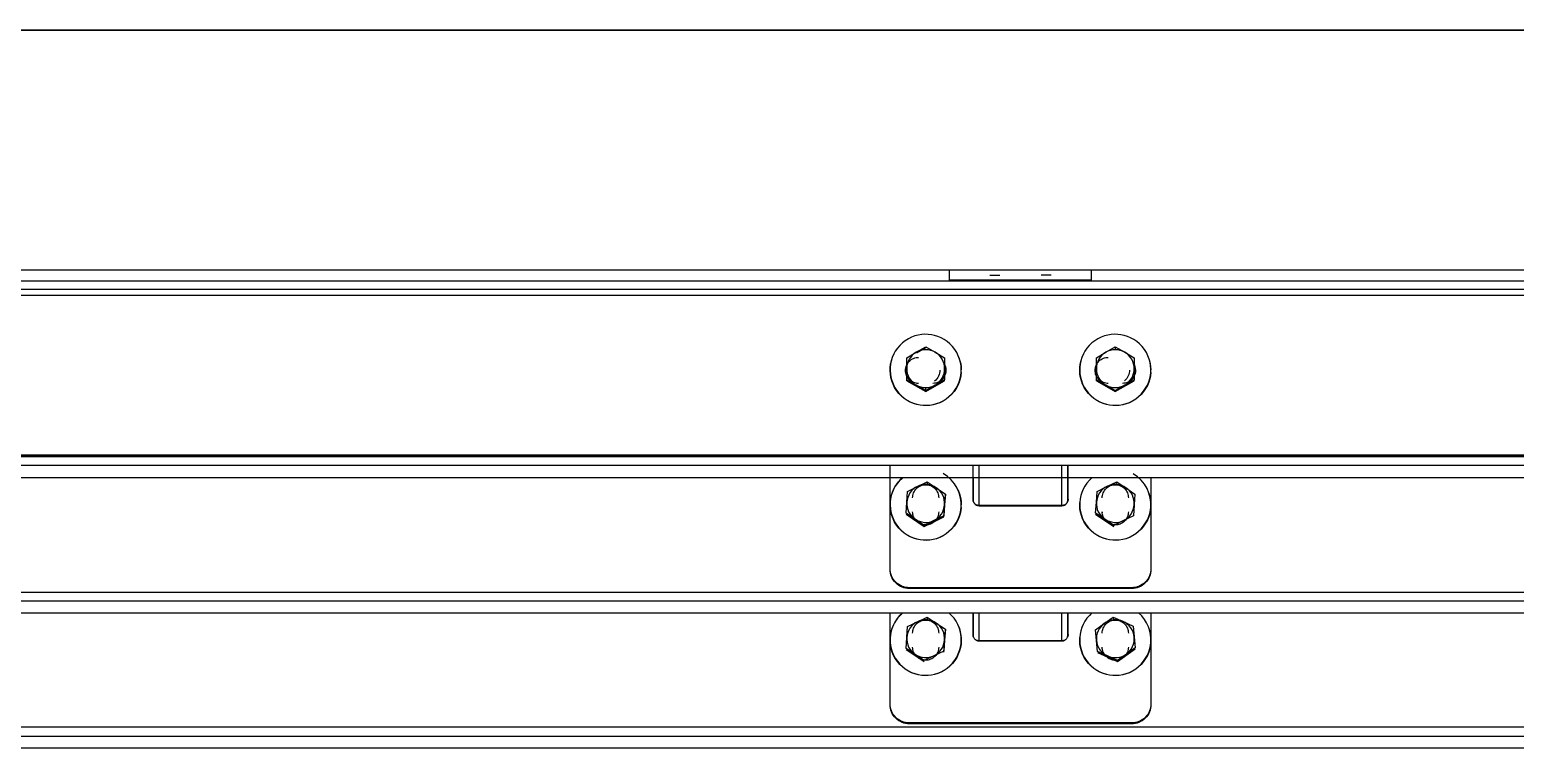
# Model space of a CAD drawing. Header units: millimetres. Extents: x 4625 to 14334, y 16216 to 31562.
# Drawn here: x 9665 to 10292, y 24792 to 25095 of the extents above; entities that cross this region are included whole.
import ezdxf

# ---------------------------------------------------------------- set-up
doc = ezdxf.new("R2010")
doc.units = ezdxf.units.MM
doc.header["$LTSCALE"] = 3
doc.layers.add('Default', color=7, linetype='Continuous')

msp = doc.modelspace()

# ---------------------------------------------------------------- linework, layer by layer
at = {"layer": 'Default'}
for p, q in [((8414.65, 25094.55), (10915.65, 25094.55)), ((8414.65, 25094.41), (10915.65, 25094.41)), ((8412.65, 24993.3), (10917.65, 24993.3)), ((10053.15, 24989.02), (10053.15, 24993.01)), ((10113.15, 24989.02), (10053.15, 24989.02)), ((10070.15, 24991.01), (10074.4, 24991.01)), ((10096.15, 24991.01), (10091.9, 24991.01)), ((10113.15, 24989.02), (10113.15, 24993.01)), ((10917.65, 24988.49), (8412.65, 24988.49)), ((8452.65, 24985.14), (10877.65, 24985.14)), ((10877.65, 24982.48), (8452.65, 24982.48)), ((10043.15, 24960.41), (10039.34, 24958.21)), ((10123.15, 24960.8), (10123.15, 24959.62)), ((10035.15, 24946.58), (10035.15, 24946.98)), ((10035.15, 24946.58), (10043.15, 24941.98)), ((10043.15, 24941.98), (10051.15, 24946.58)), ((10051.15, 24946.58), (10051.15, 24946.98)), ((10115.15, 24946.58), (10115.15, 24946.98)), ((10115.15, 24946.58), (10123.15, 24941.98)), ((10123.15, 24941.98), (10131.15, 24946.58)), ((10131.15, 24946.58), (10131.15, 24946.98)), ((10043.15, 24942.37), (10043.15, 24943.66)), ((10878.65, 24914.5), (8451.65, 24914.5)), ((10875.65, 24915.14), (8454.65, 24915.14)), ((10875.65, 24915), (8454.65, 24915)), ((10878.65, 24910.77), (8451.65, 24910.77)), ((10028.15, 24867.3), (10028.15, 24910.77)), ((10028.15, 24866.95), (10028.15, 24910.77)), ((10063.15, 24896.38), (10063.15, 24910.77)), ((10065.65, 24893.89), (10065.65, 24910.77)), ((10100.65, 24893.89), (10100.65, 24910.77)), ((10103.15, 24896.38), (10103.15, 24910.77)), ((10103.15, 24896.38), (10103.15, 24910.77)), ((10103.3, 24896.23), (10103.3, 24910.77)), ((10878.65, 24905.67), (8451.65, 24905.67)), ((10878.65, 24905.67), (8451.65, 24905.67)), ((10043.8, 24903.96), (10043.71, 24902.78)), ((10063, 24905.67), (10063, 24896.23)), ((10063.15, 24905.67), (10063.15, 24896.38)), ((10123.8, 24903.96), (10123.71, 24902.78)), ((10138.15, 24905.67), (10138.15, 24867.3)), ((10138.15, 24905.67), (10138.15, 24866.95)), ((10050.81, 24889.22), (10051.45, 24898.42)), ((10063, 24896.58), (10063, 24896.23)), ((10103.3, 24896.58), (10103.3, 24896.23)), ((10034.85, 24890.34), (10042.51, 24885.18)), ((10042.51, 24885.18), (10050.81, 24889.22)), ((10065.5, 24894.09), (10100.8, 24894.09)), ((10065.65, 24893.89), (10100.65, 24893.89)), ((10114.85, 24890.34), (10122.51, 24885.18)), ((10117.65, 24891.24), (10117.65, 24890.89)), ((8451.65, 24857.48), (10878.65, 24857.48)), ((10130.15, 24859.32), (10036.15, 24859.32)), ((10130.15, 24858.97), (10036.15, 24858.97)), ((8451.65, 24853.74), (10878.65, 24853.74)), ((8451.65, 24848.65), (10878.65, 24848.65)), ((10878.65, 24848.64), (8451.65, 24848.64)), ((10028.15, 24810.28), (10028.15, 24848.65)), ((10028.15, 24809.93), (10028.15, 24848.65)), ((10043.8, 24846.94), (10043.71, 24845.76)), ((10063, 24848.65), (10063, 24839.21)), ((10063.15, 24839.35), (10063.15, 24848.65)), ((10063.15, 24848.65), (10063.15, 24839.35)), ((10065.65, 24836.86), (10065.65, 24848.65)), ((10100.65, 24836.86), (10100.65, 24848.65)), ((10103.15, 24839.35), (10103.15, 24848.65)), ((10103.15, 24839.35), (10103.15, 24848.65)), ((10103.3, 24839.21), (10103.3, 24848.65)), ((10122.23, 24846.92), (10122.36, 24845.74)), ((10138.15, 24848.65), (10138.15, 24810.28)), ((10138.15, 24848.65), (10138.15, 24809.93)), ((10050.81, 24832.2), (10051.45, 24841.39)), ((10063, 24839.55), (10063, 24839.21)), ((10103.3, 24839.55), (10103.3, 24839.21)), ((10034.85, 24833.31), (10042.51, 24828.16)), ((10065.5, 24837.06), (10100.8, 24837.06)), ((10065.65, 24836.86), (10100.65, 24836.86)), ((10115.65, 24831.97), (10124.07, 24828.18)), ((10124.07, 24828.18), (10131.57, 24833.56)), ((10130.15, 24802.3), (10036.15, 24802.3)), ((10130.15, 24801.95), (10036.15, 24801.95)), ((10878.65, 24800.45), (8451.65, 24800.45)), ((8451.65, 24796.71), (10878.65, 24796.71)), ((10878.65, 24791.62), (8451.65, 24791.62)), ((10878.65, 24791.61), (8451.65, 24791.61))]:
    msp.add_line(p, q, dxfattribs=at)
for points in [[(10058.11, 24950.15, 0), (10058.15, 24951.49, 0), (10058.06, 24952.88, 0), (10057.83, 24954.3, 0), (10057.45, 24955.72, 0), (10056.92, 24957.12, 0), (10056.25, 24958.49, 0), (10055.43, 24959.79, 0), (10054.47, 24961.01, 0), (10053.4, 24962.12, 0), (10052.22, 24963.11, 0), (10050.95, 24963.97, 0), (10049.63, 24964.69, 0), (10048.27, 24965.26, 0), (10046.9, 24965.68, 0), (10045.54, 24965.96, 0), (10044.2, 24966.12, 0), (10042.85, 24966.15, 0), (10041.46, 24966.06, 0), (10040.04, 24965.83, 0), (10038.62, 24965.46, 0), (10037.21, 24964.93, 0), (10035.84, 24964.26, 0), (10034.53, 24963.44, 0), (10033.31, 24962.48, 0), (10032.19, 24961.41, 0), (10031.2, 24960.23, 0), (10030.34, 24958.97, 0), (10029.62, 24957.66, 0), (10029.05, 24956.3, 0), (10028.63, 24954.93, 0), (10028.34, 24953.57, 0), (10028.19, 24952.24, 0)], [(10138.11, 24950.15, 0), (10138.15, 24951.49, 0), (10138.06, 24952.88, 0), (10137.83, 24954.3, 0), (10137.45, 24955.72, 0), (10136.92, 24957.12, 0), (10136.25, 24958.49, 0), (10135.43, 24959.79, 0), (10134.47, 24961.01, 0), (10133.4, 24962.12, 0), (10132.22, 24963.11, 0), (10130.95, 24963.97, 0), (10129.63, 24964.69, 0), (10128.27, 24965.26, 0), (10126.9, 24965.68, 0), (10125.54, 24965.96, 0), (10124.2, 24966.12, 0), (10122.85, 24966.15, 0), (10121.46, 24966.06, 0), (10120.04, 24965.83, 0), (10118.62, 24965.46, 0), (10117.21, 24964.93, 0), (10115.84, 24964.26, 0), (10114.53, 24963.44, 0), (10113.31, 24962.48, 0), (10112.19, 24961.41, 0), (10111.2, 24960.23, 0), (10110.34, 24958.97, 0), (10109.62, 24957.66, 0), (10109.05, 24956.3, 0), (10108.63, 24954.93, 0), (10108.34, 24953.57, 0), (10108.19, 24952.24, 0)], [(10028.19, 24952.1, 0), (10028.36, 24953.53, 0), (10028.68, 24955, 0), (10029.17, 24956.46, 0), (10029.82, 24957.91, 0)], [(10039.15, 24958.55, 0), (10038.31, 24957.99, 0), (10037.52, 24957.31, 0), (10036.82, 24956.51, 0), (10036.22, 24955.63, 0), (10035.75, 24954.67, 0), (10035.41, 24953.67, 0), (10035.22, 24952.65, 0), (10035.15, 24951.64, 0)], [(10035.15, 24956.2, 0), (10039.15, 24958.55, 0)], [(10039.15, 24958.55, 0), (10043.15, 24960.8, 0)], [(10047.15, 24958.55, 0), (10046.24, 24959, 0), (10045.26, 24959.34, 0), (10044.22, 24959.55, 0), (10043.15, 24959.62, 0), (10042.08, 24959.55, 0), (10041.05, 24959.34, 0), (10040.06, 24959, 0), (10039.15, 24958.55, 0)], [(10043.15, 24960.8, 0), (10047.15, 24958.55, 0)], [(10047.15, 24958.55, 0), (10051.15, 24956.2, 0)], [(10051.15, 24951.64, 0), (10051.09, 24952.65, 0), (10050.89, 24953.67, 0), (10050.55, 24954.67, 0), (10050.08, 24955.63, 0), (10049.48, 24956.51, 0), (10048.78, 24957.31, 0), (10048, 24957.99, 0), (10047.15, 24958.55, 0)], [(10108.19, 24952.1, 0), (10108.36, 24953.55, 0), (10108.69, 24955.04, 0), (10109.19, 24956.53, 0), (10109.86, 24957.99, 0)], [(10119.15, 24958.55, 0), (10118.31, 24957.99, 0), (10117.52, 24957.31, 0), (10116.82, 24956.51, 0), (10116.22, 24955.63, 0), (10115.75, 24954.67, 0), (10115.41, 24953.67, 0), (10115.22, 24952.65, 0), (10115.15, 24951.64, 0)], [(10115.15, 24956.2, 0), (10119.15, 24958.55, 0)], [(10119.15, 24958.55, 0), (10123.15, 24960.8, 0)], [(10123.15, 24959.62, 0), (10122.08, 24959.55, 0), (10121.05, 24959.34, 0), (10120.06, 24959, 0), (10119.15, 24958.55, 0)], [(10123.15, 24960.8, 0), (10127.15, 24958.55, 0)], [(10127.15, 24958.55, 0), (10126.24, 24959, 0), (10125.26, 24959.34, 0), (10124.22, 24959.55, 0), (10123.15, 24959.62, 0)], [(10127.15, 24958.55, 0), (10131.15, 24956.2, 0)], [(10131.15, 24951.64, 0), (10131.09, 24952.65, 0), (10130.89, 24953.67, 0), (10130.55, 24954.67, 0), (10130.08, 24955.63, 0), (10129.48, 24956.51, 0), (10128.78, 24957.31, 0), (10128, 24957.99, 0), (10127.15, 24958.55, 0)], [(10028.19, 24952.24, 0), (10028.15, 24950.89, 0), (10028.25, 24949.5, 0), (10028.48, 24948.09, 0), (10028.85, 24946.67, 0), (10029.38, 24945.26, 0), (10030.05, 24943.9, 0), (10030.88, 24942.59, 0), (10031.83, 24941.37, 0), (10032.91, 24940.26, 0), (10034.09, 24939.27, 0), (10035.35, 24938.41, 0), (10036.67, 24937.7, 0), (10038.03, 24937.13, 0), (10039.4, 24936.7, 0), (10040.76, 24936.42, 0), (10042.11, 24936.26, 0), (10043.45, 24936.23, 0), (10044.85, 24936.32, 0), (10046.26, 24936.55, 0), (10047.69, 24936.93, 0), (10049.09, 24937.45, 0), (10050.46, 24938.13, 0), (10051.77, 24938.95, 0), (10052.99, 24939.9, 0), (10054.11, 24940.97, 0), (10055.1, 24942.15, 0), (10055.96, 24943.41, 0), (10056.68, 24944.73, 0), (10057.25, 24946.08, 0), (10057.67, 24947.45, 0), (10057.96, 24948.81, 0), (10058.11, 24950.15, 0)], [(10058.11, 24950.01, 0), (10057.96, 24948.67, 0), (10057.67, 24947.31, 0), (10057.25, 24945.94, 0), (10056.68, 24944.59, 0), (10055.96, 24943.27, 0), (10055.1, 24942.01, 0), (10054.11, 24940.83, 0), (10052.99, 24939.76, 0), (10051.77, 24938.81, 0), (10050.46, 24937.99, 0), (10049.09, 24937.31, 0), (10047.69, 24936.79, 0), (10046.26, 24936.41, 0), (10044.85, 24936.18, 0), (10043.45, 24936.09, 0), (10042.11, 24936.13, 0), (10040.76, 24936.28, 0), (10039.4, 24936.56, 0), (10038.03, 24936.99, 0), (10036.67, 24937.56, 0), (10035.35, 24938.27, 0), (10034.09, 24939.13, 0), (10032.91, 24940.12, 0), (10031.83, 24941.24, 0), (10030.88, 24942.45, 0), (10030.05, 24943.76, 0), (10029.38, 24945.12, 0), (10028.85, 24946.53, 0), (10028.48, 24947.95, 0), (10028.25, 24949.36, 0), (10028.15, 24950.75, 0), (10028.19, 24952.1, 0)], [(10040.15, 24945.43, 0), (10039.63, 24945.45, 0), (10039.1, 24945.53, 0), (10038.58, 24945.66, 0), (10038.06, 24945.84, 0), (10037.56, 24946.07, 0), (10037.09, 24946.36, 0), (10036.65, 24946.68, 0), (10036.24, 24947.05, 0), (10035.88, 24947.45, 0), (10035.57, 24947.88, 0), (10035.3, 24948.32, 0), (10035.08, 24948.79, 0), (10034.9, 24949.3, 0), (10034.76, 24949.82, 0), (10034.68, 24950.36, 0), (10034.65, 24950.91, 0), (10034.68, 24951.46, 0), (10034.76, 24952, 0), (10034.9, 24952.53, 0), (10035.08, 24953.03, 0), (10035.3, 24953.51, 0), (10035.57, 24953.95, 0), (10035.88, 24954.37, 0), (10036.24, 24954.77, 0), (10036.65, 24955.14, 0), (10037.09, 24955.47, 0), (10037.56, 24955.75, 0), (10038.06, 24955.99, 0), (10038.58, 24956.17, 0), (10039.1, 24956.3, 0), (10039.63, 24956.37, 0), (10040.15, 24956.4, 0)], [(10035.15, 24951.64, 0), (10035.15, 24956.2, 0)], [(10035.15, 24946.98, 0), (10035.15, 24951.64, 0)], [(10035.15, 24951.64, 0), (10035.22, 24950.63, 0), (10035.41, 24949.61, 0), (10035.75, 24948.61, 0), (10036.22, 24947.65, 0), (10036.82, 24946.76, 0), (10037.52, 24945.97, 0), (10038.31, 24945.29, 0), (10039.15, 24944.73, 0)], [(10050.87, 24953.73, 0), (10051.21, 24953.06, 0), (10051.45, 24952.37, 0), (10051.6, 24951.69, 0), (10051.65, 24951.01, 0), (10051.62, 24950.35, 0), (10051.51, 24949.66, 0), (10051.3, 24948.97, 0), (10050.99, 24948.3, 0), (10050.58, 24947.66, 0), (10050.08, 24947.07, 0), (10049.51, 24946.57, 0), (10048.87, 24946.15, 0), (10048.2, 24945.82, 0), (10047.51, 24945.6, 0), (10046.82, 24945.47, 0), (10046.15, 24945.43, 0)], [(10049.15, 24951.05, 0), (10049.12, 24950.44, 0), (10049.02, 24949.8, 0), (10048.85, 24949.17, 0), (10048.6, 24948.54, 0), (10048.27, 24947.93, 0), (10047.87, 24947.35, 0), (10047.4, 24946.82, 0), (10046.87, 24946.35, 0)], [(10047.15, 24944.73, 0), (10048, 24945.29, 0), (10048.78, 24945.97, 0), (10049.48, 24946.76, 0), (10050.08, 24947.65, 0), (10050.55, 24948.61, 0), (10050.89, 24949.61, 0), (10051.09, 24950.63, 0), (10051.15, 24951.64, 0)], [(10051.15, 24956.2, 0), (10051.15, 24951.64, 0)], [(10051.15, 24951.64, 0), (10051.15, 24946.98, 0)], [(10057.19, 24956.31, 0), (10057.62, 24955.01, 0), (10057.92, 24953.7, 0), (10058.09, 24952.4, 0), (10058.15, 24951.12, 0)], [(10108.19, 24952.24, 0), (10108.15, 24950.89, 0), (10108.25, 24949.5, 0), (10108.48, 24948.09, 0), (10108.85, 24946.67, 0), (10109.38, 24945.26, 0), (10110.05, 24943.9, 0), (10110.88, 24942.59, 0), (10111.83, 24941.37, 0), (10112.91, 24940.26, 0), (10114.09, 24939.27, 0), (10115.35, 24938.41, 0), (10116.67, 24937.7, 0), (10118.03, 24937.13, 0), (10119.4, 24936.7, 0), (10120.76, 24936.42, 0), (10122.11, 24936.26, 0), (10123.45, 24936.23, 0), (10124.85, 24936.32, 0), (10126.26, 24936.55, 0), (10127.69, 24936.93, 0), (10129.09, 24937.45, 0), (10130.46, 24938.13, 0), (10131.77, 24938.95, 0), (10132.99, 24939.9, 0), (10134.11, 24940.97, 0), (10135.1, 24942.15, 0), (10135.96, 24943.41, 0), (10136.68, 24944.73, 0), (10137.25, 24946.08, 0), (10137.67, 24947.45, 0), (10137.96, 24948.81, 0), (10138.11, 24950.15, 0)], [(10138.11, 24950.01, 0), (10137.96, 24948.67, 0), (10137.67, 24947.31, 0), (10137.25, 24945.94, 0), (10136.68, 24944.59, 0), (10135.96, 24943.27, 0), (10135.1, 24942.01, 0), (10134.11, 24940.83, 0), (10132.99, 24939.76, 0), (10131.77, 24938.81, 0), (10130.46, 24937.99, 0), (10129.09, 24937.31, 0), (10127.69, 24936.79, 0), (10126.26, 24936.41, 0), (10124.85, 24936.18, 0), (10123.45, 24936.09, 0), (10122.11, 24936.13, 0), (10120.76, 24936.28, 0), (10119.4, 24936.56, 0), (10118.03, 24936.99, 0), (10116.67, 24937.56, 0), (10115.35, 24938.27, 0), (10114.09, 24939.13, 0), (10112.91, 24940.12, 0), (10111.83, 24941.24, 0), (10110.88, 24942.45, 0), (10110.05, 24943.76, 0), (10109.38, 24945.12, 0), (10108.85, 24946.53, 0), (10108.48, 24947.95, 0), (10108.25, 24949.36, 0), (10108.15, 24950.75, 0), (10108.19, 24952.1, 0)], [(10120.15, 24945.43, 0), (10119.66, 24945.45, 0), (10119.15, 24945.52, 0), (10118.64, 24945.64, 0), (10118.13, 24945.81, 0), (10117.63, 24946.04, 0), (10117.14, 24946.32, 0), (10116.68, 24946.65, 0), (10116.26, 24947.03, 0), (10115.88, 24947.45, 0), (10115.55, 24947.91, 0), (10115.27, 24948.39, 0), (10115.04, 24948.89, 0), (10114.86, 24949.4, 0), (10114.74, 24949.91, 0), (10114.67, 24950.42, 0), (10114.65, 24950.91, 0), (10114.67, 24951.41, 0), (10114.74, 24951.91, 0), (10114.86, 24952.42, 0), (10115.04, 24952.93, 0), (10115.27, 24953.43, 0), (10115.55, 24953.92, 0), (10115.88, 24954.37, 0), (10116.26, 24954.79, 0), (10116.68, 24955.17, 0), (10117.14, 24955.51, 0), (10117.63, 24955.79, 0), (10118.13, 24956.01, 0), (10118.64, 24956.19, 0), (10119.15, 24956.31, 0), (10119.66, 24956.38, 0), (10120.15, 24956.4, 0)], [(10115.15, 24951.64, 0), (10115.15, 24956.2, 0)], [(10115.15, 24951.64, 0), (10115.22, 24950.63, 0), (10115.41, 24949.61, 0), (10115.75, 24948.61, 0), (10116.22, 24947.65, 0), (10116.82, 24946.76, 0), (10117.52, 24945.97, 0), (10118.31, 24945.29, 0), (10119.15, 24944.73, 0)], [(10115.15, 24946.98, 0), (10115.15, 24951.64, 0)], [(10130.87, 24953.73, 0), (10131.21, 24953.06, 0), (10131.45, 24952.37, 0), (10131.6, 24951.69, 0), (10131.65, 24951.01, 0), (10131.62, 24950.35, 0), (10131.51, 24949.66, 0), (10131.3, 24948.97, 0), (10130.99, 24948.3, 0), (10130.58, 24947.66, 0), (10130.08, 24947.07, 0), (10129.51, 24946.57, 0), (10128.87, 24946.15, 0), (10128.2, 24945.82, 0), (10127.51, 24945.6, 0), (10126.82, 24945.47, 0), (10126.15, 24945.43, 0)], [(10129.15, 24951.05, 0), (10129.12, 24950.46, 0), (10129.03, 24949.84, 0), (10128.87, 24949.23, 0), (10128.63, 24948.61, 0), (10128.32, 24948.02, 0), (10127.95, 24947.45, 0), (10127.5, 24946.93, 0), (10127, 24946.46, 0)], [(10127.15, 24944.73, 0), (10128, 24945.29, 0), (10128.78, 24945.97, 0), (10129.48, 24946.76, 0), (10130.08, 24947.65, 0), (10130.55, 24948.61, 0), (10130.89, 24949.61, 0), (10131.09, 24950.63, 0), (10131.15, 24951.64, 0)], [(10131.15, 24956.2, 0), (10131.15, 24951.64, 0)], [(10131.15, 24951.64, 0), (10131.15, 24946.98, 0)], [(10137.22, 24956.25, 0), (10137.63, 24954.96, 0), (10137.92, 24953.66, 0), (10138.15, 24951.12, 0)], [(10039.15, 24944.73, 0), (10035.15, 24946.98, 0)], [(10043.15, 24942.37, 0), (10039.15, 24944.73, 0)], [(10039.15, 24944.73, 0), (10040.06, 24944.28, 0), (10041.05, 24943.94, 0), (10042.08, 24943.73, 0), (10043.15, 24943.66, 0)], [(10047.15, 24944.73, 0), (10043.15, 24942.37, 0)], [(10043.15, 24943.66, 0), (10044.22, 24943.73, 0), (10045.26, 24943.94, 0), (10046.24, 24944.28, 0), (10047.15, 24944.73, 0)], [(10051.15, 24946.98, 0), (10047.15, 24944.73, 0)], [(10119.15, 24944.73, 0), (10115.15, 24946.98, 0)], [(10123.15, 24942.37, 0), (10119.15, 24944.73, 0)], [(10119.15, 24944.73, 0), (10120.06, 24944.28, 0), (10121.05, 24943.94, 0), (10122.08, 24943.73, 0), (10123.15, 24943.66, 0), (10124.22, 24943.73, 0), (10125.26, 24943.94, 0), (10126.24, 24944.28, 0), (10127.15, 24944.73, 0)], [(10127.15, 24944.73, 0), (10123.15, 24942.37, 0)], [(10131.15, 24946.98, 0), (10127.15, 24944.73, 0)], [(10058.11, 24893.33, 0), (10058.13, 24895.25, 0), (10057.87, 24897.24, 0), (10057.33, 24899.25, 0), (10056.49, 24901.21, 0), (10055.36, 24903.07, 0), (10053.96, 24904.75, 0), (10052.33, 24906.21, 0), (10050.53, 24907.4, 0)], [(10138.11, 24893.33, 0), (10138.13, 24895.23, 0), (10137.88, 24897.2, 0), (10137.36, 24899.19, 0), (10136.53, 24901.13, 0), (10135.42, 24902.98, 0), (10134.05, 24904.66, 0), (10132.45, 24906.11, 0), (10130.69, 24907.31, 0)], [(10033.32, 24905.67, 0), (10032.2, 24904.6, 0), (10031.2, 24903.42, 0), (10030.34, 24902.16, 0), (10029.63, 24900.84, 0), (10029.05, 24899.49, 0), (10028.63, 24898.12, 0), (10028.34, 24896.76, 0), (10028.19, 24895.42, 0)], [(10028.19, 24895.28, 0), (10028.35, 24896.66, 0), (10028.65, 24898.06, 0), (10029.1, 24899.47, 0), (10029.7, 24900.86, 0)], [(10030.28, 24901.92, 0), (10031.71, 24903.92, 0), (10033.48, 24905.67, 0)], [(10039.64, 24901.99, 0), (10038.76, 24901.49, 0), (10037.93, 24900.87, 0), (10037.18, 24900.13, 0), (10036.52, 24899.28, 0), (10035.98, 24898.36, 0), (10035.58, 24897.39, 0), (10035.31, 24896.38, 0), (10035.17, 24895.38, 0)], [(10035.49, 24899.93, 0), (10039.64, 24901.99, 0)], [(10037.65, 24897.23, 0), (10037.67, 24897.72, 0), (10037.74, 24898.23, 0), (10037.86, 24898.74, 0), (10038.04, 24899.25, 0), (10038.27, 24899.75, 0), (10038.55, 24900.23, 0), (10038.88, 24900.69, 0), (10039.26, 24901.11, 0), (10039.68, 24901.49, 0), (10040.14, 24901.82, 0), (10040.63, 24902.1, 0), (10041.13, 24902.33, 0), (10041.64, 24902.5, 0), (10042.15, 24902.62, 0), (10042.66, 24902.69, 0), (10043.15, 24902.72, 0), (10043.65, 24902.69, 0), (10044.15, 24902.62, 0), (10044.66, 24902.5, 0), (10045.18, 24902.33, 0), (10045.68, 24902.1, 0), (10046.16, 24901.82, 0), (10046.62, 24901.49, 0), (10047.04, 24901.11, 0), (10047.42, 24900.69, 0), (10047.75, 24900.23, 0), (10048.04, 24899.75, 0), (10048.27, 24899.25, 0), (10048.44, 24898.74, 0), (10048.56, 24898.23, 0), (10048.63, 24897.72, 0), (10048.65, 24897.23, 0)], [(10039.64, 24901.99, 0), (10043.8, 24903.96, 0)], [(10043.71, 24902.78, 0), (10042.64, 24902.79, 0), (10041.59, 24902.65, 0), (10040.58, 24902.38, 0), (10039.64, 24901.99, 0)], [(10047.62, 24901.44, 0), (10046.75, 24901.95, 0), (10045.79, 24902.36, 0), (10044.77, 24902.64, 0), (10043.71, 24902.78, 0)], [(10043.8, 24903.96, 0), (10047.62, 24901.44, 0)], [(10051.13, 24894.27, 0), (10051.14, 24895.28, 0), (10051.01, 24896.31, 0), (10050.75, 24897.33, 0), (10050.34, 24898.32, 0), (10049.81, 24899.25, 0), (10049.17, 24900.08, 0), (10048.43, 24900.82, 0), (10047.62, 24901.44, 0)], [(10047.62, 24901.44, 0), (10051.45, 24898.81, 0)], [(10113.32, 24905.67, 0), (10112.2, 24904.6, 0), (10111.2, 24903.42, 0), (10110.34, 24902.16, 0), (10109.63, 24900.84, 0), (10109.05, 24899.49, 0), (10108.63, 24898.12, 0), (10108.34, 24896.76, 0), (10108.19, 24895.42, 0)], [(10119.64, 24901.99, 0), (10118.76, 24901.49, 0), (10117.93, 24900.87, 0), (10117.18, 24900.13, 0), (10116.52, 24899.28, 0), (10115.98, 24898.36, 0), (10115.58, 24897.39, 0), (10115.31, 24896.38, 0), (10115.17, 24895.38, 0)], [(10115.49, 24899.93, 0), (10119.64, 24901.99, 0)], [(10117.65, 24897.23, 0), (10117.67, 24897.72, 0), (10117.74, 24898.23, 0), (10117.86, 24898.74, 0), (10118.04, 24899.25, 0), (10118.27, 24899.75, 0), (10118.55, 24900.23, 0), (10118.88, 24900.69, 0), (10119.26, 24901.11, 0), (10119.68, 24901.49, 0), (10120.14, 24901.82, 0), (10120.63, 24902.1, 0), (10121.13, 24902.33, 0), (10121.64, 24902.5, 0), (10122.15, 24902.62, 0), (10122.66, 24902.69, 0), (10123.15, 24902.72, 0), (10123.65, 24902.69, 0), (10124.15, 24902.62, 0), (10124.66, 24902.5, 0), (10125.18, 24902.33, 0), (10125.68, 24902.1, 0), (10126.16, 24901.82, 0), (10126.62, 24901.49, 0), (10127.04, 24901.11, 0), (10127.42, 24900.69, 0), (10127.75, 24900.23, 0), (10128.04, 24899.75, 0), (10128.27, 24899.25, 0), (10128.44, 24898.74, 0), (10128.56, 24898.23, 0), (10128.63, 24897.72, 0), (10128.65, 24897.23, 0)], [(10119.64, 24901.99, 0), (10123.8, 24903.96, 0)], [(10123.71, 24902.78, 0), (10122.64, 24902.79, 0), (10121.59, 24902.65, 0), (10120.58, 24902.38, 0), (10119.64, 24901.99, 0)], [(10127.62, 24901.44, 0), (10126.75, 24901.95, 0), (10125.79, 24902.36, 0), (10124.77, 24902.64, 0), (10123.71, 24902.78, 0)], [(10123.8, 24903.96, 0), (10127.62, 24901.44, 0)], [(10131.13, 24894.27, 0), (10131.14, 24895.28, 0), (10131.01, 24896.31, 0), (10130.75, 24897.33, 0), (10130.34, 24898.32, 0), (10129.81, 24899.25, 0), (10129.17, 24900.08, 0), (10128.43, 24900.82, 0), (10127.62, 24901.44, 0)], [(10127.62, 24901.44, 0), (10131.45, 24898.81, 0)], [(10028.19, 24895.42, 0), (10028.15, 24894.07, 0), (10028.25, 24892.69, 0), (10028.48, 24891.27, 0), (10028.85, 24889.85, 0), (10029.38, 24888.45, 0), (10030.05, 24887.08, 0), (10030.88, 24885.78, 0), (10031.83, 24884.56, 0), (10032.91, 24883.44, 0), (10034.09, 24882.45, 0), (10035.35, 24881.6, 0), (10036.67, 24880.88, 0), (10038.03, 24880.31, 0), (10039.4, 24879.89, 0), (10040.76, 24879.6, 0), (10042.11, 24879.45, 0), (10043.45, 24879.41, 0), (10044.85, 24879.51, 0), (10046.26, 24879.74, 0), (10047.69, 24880.11, 0), (10049.09, 24880.64, 0), (10050.46, 24881.31, 0), (10051.77, 24882.13, 0), (10052.99, 24883.08, 0), (10054.11, 24884.16, 0), (10055.1, 24885.33, 0), (10055.96, 24886.59, 0), (10056.68, 24887.91, 0), (10057.25, 24889.26, 0), (10057.67, 24890.63, 0), (10057.96, 24891.99, 0), (10058.11, 24893.33, 0)], [(10058.11, 24893.19, 0), (10057.96, 24891.85, 0), (10057.67, 24890.49, 0), (10057.25, 24889.12, 0), (10056.68, 24887.77, 0), (10055.96, 24886.45, 0), (10055.1, 24885.19, 0), (10054.11, 24884.02, 0), (10052.99, 24882.94, 0), (10051.77, 24881.99, 0), (10050.46, 24881.17, 0), (10049.09, 24880.5, 0), (10047.69, 24879.97, 0), (10046.26, 24879.6, 0), (10044.85, 24879.37, 0), (10043.45, 24879.28, 0), (10042.11, 24879.31, 0), (10040.76, 24879.46, 0), (10039.4, 24879.75, 0), (10038.03, 24880.17, 0), (10036.67, 24880.74, 0), (10035.35, 24881.46, 0), (10034.09, 24882.31, 0), (10032.91, 24883.31, 0), (10031.83, 24884.42, 0), (10030.88, 24885.64, 0), (10030.05, 24886.94, 0), (10029.38, 24888.31, 0), (10028.85, 24889.71, 0), (10028.48, 24891.13, 0), (10028.25, 24892.55, 0), (10028.15, 24893.93, 0), (10028.19, 24895.28, 0)], [(10034.85, 24890.73, 0), (10035.17, 24895.38, 0)], [(10035.17, 24895.38, 0), (10035.16, 24894.37, 0), (10035.29, 24893.33, 0), (10035.56, 24892.31, 0), (10035.96, 24891.32, 0), (10036.49, 24890.4, 0), (10037.14, 24889.56, 0), (10037.87, 24888.82, 0), (10038.68, 24888.21, 0)], [(10035.17, 24895.38, 0), (10035.49, 24899.93, 0)], [(10051.45, 24898.81, 0), (10051.13, 24894.27, 0)], [(10056.82, 24900.4, 0), (10057.41, 24898.88, 0), (10057.83, 24897.34, 0), (10058.07, 24895.81, 0), (10058.15, 24894.31, 0)], [(10063, 24896.58, 0), (10063.01, 24896.36, 0), (10063.04, 24896.13, 0), (10063.1, 24895.89, 0), (10063.18, 24895.66, 0), (10063.28, 24895.43, 0), (10063.41, 24895.22, 0), (10063.56, 24895.01, 0), (10063.73, 24894.82, 0), (10063.93, 24894.64, 0), (10064.13, 24894.49, 0), (10064.35, 24894.36, 0), (10064.58, 24894.26, 0), (10064.81, 24894.18, 0), (10065.05, 24894.13, 0), (10065.28, 24894.1, 0), (10065.5, 24894.09, 0)], [(10063.15, 24896.38, 0), (10063.16, 24896.16, 0), (10063.19, 24895.93, 0), (10063.25, 24895.69, 0), (10063.33, 24895.46, 0), (10063.43, 24895.24, 0), (10063.56, 24895.02, 0), (10063.71, 24894.81, 0), (10063.88, 24894.62, 0), (10064.08, 24894.44, 0), (10064.28, 24894.29, 0), (10064.5, 24894.17, 0), (10064.73, 24894.06, 0), (10064.96, 24893.98, 0), (10065.2, 24893.93, 0), (10065.43, 24893.9, 0), (10065.65, 24893.89, 0)], [(10100.65, 24893.89, 0), (10100.88, 24893.9, 0), (10101.11, 24893.93, 0), (10101.34, 24893.98, 0), (10101.57, 24894.06, 0), (10101.8, 24894.17, 0), (10102.02, 24894.29, 0), (10102.23, 24894.44, 0), (10102.42, 24894.62, 0), (10102.59, 24894.81, 0), (10102.74, 24895.02, 0), (10102.87, 24895.24, 0), (10102.98, 24895.46, 0), (10103.05, 24895.69, 0), (10103.11, 24895.93, 0), (10103.14, 24896.16, 0), (10103.15, 24896.38, 0)], [(10100.8, 24894.09, 0), (10101.03, 24894.1, 0), (10101.26, 24894.13, 0), (10101.49, 24894.18, 0), (10101.72, 24894.26, 0), (10101.95, 24894.36, 0), (10102.17, 24894.49, 0), (10102.38, 24894.64, 0), (10102.57, 24894.82, 0), (10102.74, 24895.01, 0), (10102.89, 24895.22, 0), (10103.02, 24895.43, 0), (10103.13, 24895.66, 0), (10103.2, 24895.89, 0), (10103.26, 24896.13, 0), (10103.29, 24896.36, 0), (10103.3, 24896.58, 0)], [(10108.19, 24895.42, 0), (10108.15, 24894.07, 0), (10108.25, 24892.69, 0), (10108.48, 24891.27, 0), (10108.85, 24889.85, 0), (10109.38, 24888.45, 0), (10110.05, 24887.08, 0), (10110.88, 24885.78, 0), (10111.83, 24884.56, 0), (10112.91, 24883.44, 0), (10114.09, 24882.45, 0), (10115.35, 24881.6, 0), (10116.67, 24880.88, 0), (10118.03, 24880.31, 0), (10119.4, 24879.89, 0), (10120.76, 24879.6, 0), (10122.11, 24879.45, 0), (10123.45, 24879.41, 0), (10124.85, 24879.51, 0), (10126.26, 24879.74, 0), (10127.69, 24880.11, 0), (10129.09, 24880.64, 0), (10130.46, 24881.31, 0), (10131.77, 24882.13, 0), (10132.99, 24883.08, 0), (10134.11, 24884.16, 0), (10135.1, 24885.33, 0), (10135.96, 24886.59, 0), (10136.68, 24887.91, 0), (10137.25, 24889.26, 0), (10137.67, 24890.63, 0), (10137.96, 24891.99, 0), (10138.11, 24893.33, 0)], [(10138.11, 24893.19, 0), (10137.96, 24891.85, 0), (10137.67, 24890.49, 0), (10137.25, 24889.12, 0), (10136.68, 24887.77, 0), (10135.96, 24886.45, 0), (10135.1, 24885.19, 0), (10134.11, 24884.02, 0), (10132.99, 24882.94, 0), (10131.77, 24881.99, 0), (10130.46, 24881.17, 0), (10129.09, 24880.5, 0), (10127.69, 24879.97, 0), (10126.26, 24879.6, 0), (10124.85, 24879.37, 0), (10123.45, 24879.28, 0), (10122.11, 24879.31, 0), (10120.76, 24879.46, 0), (10119.4, 24879.75, 0), (10118.03, 24880.17, 0), (10116.67, 24880.74, 0), (10115.35, 24881.46, 0), (10114.09, 24882.31, 0), (10112.91, 24883.31, 0), (10111.83, 24884.42, 0), (10110.88, 24885.64, 0), (10110.05, 24886.94, 0), (10109.38, 24888.31, 0), (10108.85, 24889.71, 0), (10108.48, 24891.13, 0), (10108.25, 24892.55, 0), (10108.15, 24893.93, 0), (10108.19, 24895.28, 0)], [(10114.85, 24890.73, 0), (10115.17, 24895.38, 0)], [(10115.17, 24895.38, 0), (10115.16, 24894.37, 0), (10115.29, 24893.33, 0), (10115.56, 24892.31, 0), (10115.96, 24891.32, 0), (10116.49, 24890.4, 0), (10117.14, 24889.56, 0), (10117.87, 24888.82, 0), (10118.68, 24888.21, 0)], [(10115.17, 24895.38, 0), (10115.49, 24899.93, 0)], [(10131.45, 24898.81, 0), (10131.13, 24894.27, 0)], [(10137.31, 24899.19, 0), (10137.75, 24897.66, 0), (10138.03, 24896.14, 0), (10138.15, 24894.64, 0), (10138.11, 24893.19, 0)], [(10038.68, 24888.21, 0), (10034.85, 24890.73, 0)], [(10048.65, 24891.24, 0), (10048.63, 24890.75, 0), (10048.56, 24890.24, 0), (10048.44, 24889.73, 0), (10048.27, 24889.22, 0), (10048.04, 24888.72, 0), (10047.75, 24888.24, 0), (10047.42, 24887.78, 0), (10047.04, 24887.36, 0), (10046.62, 24886.98, 0), (10046.16, 24886.65, 0), (10045.68, 24886.37, 0), (10045.18, 24886.14, 0), (10044.66, 24885.97, 0), (10044.15, 24885.85, 0), (10043.65, 24885.78, 0), (10043.15, 24885.76, 0), (10042.66, 24885.78, 0), (10042.15, 24885.85, 0), (10041.64, 24885.97, 0), (10041.13, 24886.14, 0), (10040.63, 24886.37, 0), (10040.14, 24886.65, 0), (10039.68, 24886.98, 0), (10039.26, 24887.36, 0), (10038.88, 24887.78, 0), (10038.55, 24888.24, 0), (10038.27, 24888.72, 0), (10038.04, 24889.22, 0), (10037.86, 24889.73, 0), (10037.74, 24890.24, 0), (10037.67, 24890.75, 0), (10037.65, 24891.24, 0)], [(10046.66, 24887.65, 0), (10047.54, 24888.15, 0), (10048.37, 24888.77, 0), (10049.13, 24889.52, 0), (10049.78, 24890.36, 0), (10050.32, 24891.28, 0), (10050.73, 24892.26, 0), (10051, 24893.26, 0), (10051.13, 24894.27, 0)], [(10050.81, 24889.62, 0), (10046.66, 24887.65, 0)], [(10051.13, 24894.27, 0), (10050.81, 24889.62, 0)], [(10118.68, 24888.21, 0), (10114.85, 24890.73, 0)], [(10128.65, 24891.24, 0), (10128.63, 24890.75, 0), (10128.56, 24890.24, 0), (10128.44, 24889.73, 0), (10128.27, 24889.22, 0), (10128.04, 24888.72, 0), (10127.75, 24888.24, 0), (10127.42, 24887.78, 0), (10127.04, 24887.36, 0), (10126.62, 24886.98, 0), (10126.16, 24886.65, 0), (10125.68, 24886.37, 0), (10125.18, 24886.14, 0), (10124.66, 24885.97, 0), (10124.15, 24885.85, 0), (10123.65, 24885.78, 0), (10123.15, 24885.76, 0), (10122.66, 24885.78, 0), (10122.15, 24885.85, 0), (10121.64, 24885.97, 0), (10121.13, 24886.14, 0), (10120.63, 24886.37, 0), (10120.14, 24886.65, 0), (10119.68, 24886.98, 0), (10119.26, 24887.36, 0), (10118.88, 24887.78, 0), (10118.55, 24888.24, 0), (10118.27, 24888.72, 0), (10118.04, 24889.22, 0), (10117.86, 24889.73, 0), (10117.74, 24890.24, 0), (10117.67, 24890.75, 0), (10117.65, 24891.24, 0)], [(10126.66, 24887.65, 0), (10127.54, 24888.15, 0), (10128.37, 24888.77, 0), (10129.13, 24889.52, 0), (10129.78, 24890.36, 0), (10130.32, 24891.28, 0), (10130.73, 24892.26, 0), (10131, 24893.26, 0), (10131.13, 24894.27, 0)], [(10130.81, 24889.62, 0), (10126.66, 24887.65, 0)], [(10131.13, 24894.27, 0), (10130.81, 24889.62, 0)], [(10042.51, 24885.58, 0), (10038.68, 24888.21, 0)], [(10038.68, 24888.21, 0), (10039.55, 24887.69, 0), (10040.51, 24887.29, 0), (10041.53, 24887.01, 0), (10042.59, 24886.86, 0), (10043.66, 24886.86, 0), (10044.71, 24886.99, 0), (10045.72, 24887.26, 0), (10046.66, 24887.65, 0)], [(10046.66, 24887.65, 0), (10042.51, 24885.58, 0)], [(10118.68, 24888.21, 0), (10119.55, 24887.69, 0), (10120.51, 24887.29, 0), (10121.53, 24887.01, 0), (10122.59, 24886.86, 0), (10123.66, 24886.86, 0), (10124.71, 24886.99, 0), (10125.72, 24887.26, 0), (10126.66, 24887.65, 0)], [(10122.51, 24885.58, 0), (10118.68, 24888.21, 0)], [(10126.66, 24887.65, 0), (10122.51, 24885.58, 0)], [(10036.15, 24859.32, 0), (10035.43, 24859.35, 0), (10034.7, 24859.45, 0), (10033.95, 24859.63, 0), (10033.21, 24859.88, 0), (10032.48, 24860.21, 0), (10031.77, 24860.62, 0), (10031.11, 24861.11, 0), (10030.49, 24861.66, 0), (10029.94, 24862.27, 0), (10029.46, 24862.93, 0), (10029.05, 24863.64, 0), (10028.71, 24864.36, 0), (10028.46, 24865.11, 0), (10028.29, 24865.85, 0), (10028.18, 24866.58, 0), (10028.15, 24867.3, 0)], [(10036.15, 24858.97, 0), (10035.43, 24859, 0), (10034.7, 24859.11, 0), (10033.95, 24859.28, 0), (10033.21, 24859.53, 0), (10032.48, 24859.86, 0), (10031.77, 24860.27, 0), (10031.11, 24860.76, 0), (10030.49, 24861.31, 0), (10029.94, 24861.92, 0), (10029.46, 24862.59, 0), (10029.05, 24863.29, 0), (10028.71, 24864.02, 0), (10028.46, 24864.76, 0), (10028.29, 24865.5, 0), (10028.18, 24866.24, 0), (10028.15, 24866.95, 0)], [(10138.15, 24867.3, 0), (10138.12, 24866.58, 0), (10138.02, 24865.85, 0), (10137.84, 24865.11, 0), (10137.59, 24864.36, 0), (10137.26, 24863.64, 0), (10136.85, 24862.93, 0), (10136.36, 24862.27, 0), (10135.81, 24861.66, 0), (10135.19, 24861.11, 0), (10134.53, 24860.62, 0), (10133.83, 24860.21, 0), (10133.1, 24859.88, 0), (10132.35, 24859.63, 0), (10131.61, 24859.45, 0), (10130.87, 24859.35, 0), (10130.15, 24859.32, 0)], [(10138.15, 24866.95, 0), (10138.12, 24866.24, 0), (10138.02, 24865.5, 0), (10137.84, 24864.76, 0), (10137.59, 24864.02, 0), (10137.26, 24863.29, 0), (10136.85, 24862.59, 0), (10136.36, 24861.92, 0), (10135.81, 24861.31, 0), (10135.19, 24860.76, 0), (10134.53, 24860.27, 0), (10133.83, 24859.86, 0), (10133.1, 24859.53, 0), (10132.35, 24859.28, 0), (10131.61, 24859.11, 0), (10130.87, 24859, 0), (10130.15, 24858.97, 0)], [(10033.32, 24848.65, 0), (10032.02, 24847.38, 0), (10030.89, 24845.97, 0), (10029.94, 24844.44, 0), (10029.19, 24842.83, 0), (10028.65, 24841.18, 0), (10028.31, 24839.52, 0), (10028.16, 24837.88, 0), (10028.19, 24836.31, 0)], [(10030.25, 24844.84, 0), (10031.7, 24846.88, 0), (10033.48, 24848.65, 0)], [(10039.64, 24844.97, 0), (10038.76, 24844.47, 0), (10037.93, 24843.84, 0), (10037.18, 24843.1, 0), (10036.52, 24842.26, 0), (10035.98, 24841.34, 0), (10035.58, 24840.36, 0), (10035.31, 24839.36, 0), (10035.17, 24838.35, 0)], [(10035.49, 24842.9, 0), (10039.64, 24844.97, 0)], [(10037.65, 24840.2, 0), (10037.67, 24840.7, 0), (10037.74, 24841.2, 0), (10037.86, 24841.71, 0), (10038.04, 24842.22, 0), (10038.27, 24842.72, 0), (10038.55, 24843.2, 0), (10038.88, 24843.66, 0), (10039.26, 24844.08, 0), (10039.68, 24844.46, 0), (10040.14, 24844.79, 0), (10040.63, 24845.08, 0), (10041.13, 24845.3, 0), (10041.64, 24845.48, 0), (10042.15, 24845.6, 0), (10042.66, 24845.67, 0), (10043.15, 24845.69, 0), (10043.65, 24845.67, 0), (10044.15, 24845.6, 0), (10044.66, 24845.48, 0), (10045.18, 24845.3, 0), (10045.68, 24845.08, 0), (10046.16, 24844.79, 0), (10046.62, 24844.46, 0), (10047.04, 24844.08, 0), (10047.42, 24843.66, 0), (10047.75, 24843.2, 0), (10048.04, 24842.72, 0), (10048.27, 24842.22, 0), (10048.44, 24841.71, 0), (10048.56, 24841.2, 0), (10048.63, 24840.7, 0), (10048.65, 24840.2, 0)], [(10039.64, 24844.97, 0), (10043.8, 24846.94, 0)], [(10043.71, 24845.76, 0), (10042.64, 24845.76, 0), (10041.59, 24845.62, 0), (10040.58, 24845.35, 0), (10039.64, 24844.97, 0)], [(10047.62, 24844.41, 0), (10046.75, 24844.92, 0), (10045.79, 24845.33, 0), (10044.77, 24845.61, 0), (10043.71, 24845.76, 0)], [(10043.8, 24846.94, 0), (10047.62, 24844.41, 0)], [(10047.62, 24844.41, 0), (10051.45, 24841.79, 0)], [(10051.13, 24837.24, 0), (10051.14, 24838.25, 0), (10051.01, 24839.28, 0), (10050.75, 24840.31, 0), (10050.34, 24841.29, 0), (10049.81, 24842.22, 0), (10049.17, 24843.06, 0), (10048.43, 24843.79, 0), (10047.62, 24844.41, 0)], [(10058.11, 24838.39, 0), (10057.96, 24839.73, 0), (10057.67, 24841.09, 0), (10057.25, 24842.46, 0), (10056.68, 24843.82, 0), (10055.96, 24845.14, 0), (10055.1, 24846.4, 0), (10054.1, 24847.57, 0), (10052.99, 24848.65, 0)], [(10113.32, 24848.65, 0), (10112.2, 24847.57, 0), (10111.2, 24846.4, 0), (10110.34, 24845.14, 0), (10109.63, 24843.82, 0), (10109.05, 24842.46, 0), (10108.63, 24841.09, 0), (10108.34, 24839.73, 0), (10108.19, 24838.39, 0)], [(10117.65, 24840.2, 0), (10117.67, 24840.7, 0), (10117.74, 24841.2, 0), (10117.86, 24841.71, 0), (10118.04, 24842.22, 0), (10118.27, 24842.72, 0), (10118.55, 24843.2, 0), (10118.88, 24843.66, 0), (10119.26, 24844.08, 0), (10119.68, 24844.46, 0), (10120.14, 24844.79, 0), (10120.63, 24845.08, 0), (10121.13, 24845.3, 0), (10121.64, 24845.48, 0), (10122.15, 24845.6, 0), (10122.66, 24845.67, 0), (10123.15, 24845.69, 0), (10123.65, 24845.67, 0), (10124.15, 24845.6, 0), (10124.66, 24845.48, 0), (10125.18, 24845.3, 0), (10125.68, 24845.08, 0), (10126.16, 24844.79, 0), (10126.62, 24844.46, 0), (10127.04, 24844.08, 0), (10127.42, 24843.66, 0), (10127.75, 24843.2, 0), (10128.04, 24842.72, 0), (10128.27, 24842.22, 0), (10128.44, 24841.71, 0), (10128.56, 24841.2, 0), (10128.63, 24840.7, 0), (10128.65, 24840.2, 0)], [(10118.48, 24844.28, 0), (10122.23, 24846.92, 0)], [(10122.36, 24845.74, 0), (10121.3, 24845.56, 0), (10120.29, 24845.25, 0), (10119.34, 24844.81, 0), (10118.48, 24844.28, 0)], [(10122.23, 24846.92, 0), (10126.44, 24845.07, 0)], [(10126.44, 24845.07, 0), (10125.49, 24845.43, 0), (10124.48, 24845.67, 0), (10123.42, 24845.77, 0), (10122.36, 24845.74, 0)], [(10131.11, 24838.59, 0), (10130.95, 24839.59, 0), (10130.65, 24840.58, 0), (10130.21, 24841.55, 0), (10129.65, 24842.45, 0), (10128.97, 24843.28, 0), (10128.19, 24844, 0), (10127.34, 24844.6, 0), (10126.44, 24845.07, 0)], [(10126.44, 24845.07, 0), (10130.65, 24843.12, 0)], [(10138.11, 24836.31, 0), (10138.14, 24837.88, 0), (10137.99, 24839.52, 0), (10137.65, 24841.18, 0), (10137.11, 24842.83, 0), (10136.36, 24844.44, 0), (10135.41, 24845.97, 0), (10134.28, 24847.38, 0), (10132.99, 24848.65, 0)], [(10028.19, 24836.17, 0), (10028.17, 24838.01, 0), (10028.4, 24839.93, 0), (10028.9, 24841.87, 0), (10029.67, 24843.77, 0)], [(10028.19, 24836.31, 0), (10028.34, 24834.97, 0), (10028.63, 24833.61, 0), (10029.05, 24832.24, 0), (10029.62, 24830.88, 0), (10030.34, 24829.57, 0), (10031.2, 24828.31, 0), (10032.19, 24827.13, 0), (10033.31, 24826.06, 0), (10034.53, 24825.1, 0), (10035.84, 24824.28, 0), (10037.21, 24823.61, 0), (10038.62, 24823.09, 0), (10040.04, 24822.71, 0), (10041.46, 24822.48, 0), (10042.85, 24822.39, 0), (10044.2, 24822.42, 0), (10045.54, 24822.58, 0), (10046.9, 24822.86, 0), (10048.27, 24823.29, 0), (10049.63, 24823.85, 0), (10050.95, 24824.57, 0), (10052.22, 24825.43, 0), (10053.4, 24826.42, 0), (10054.47, 24827.53, 0), (10055.43, 24828.75, 0), (10056.25, 24830.05, 0), (10056.92, 24831.42, 0), (10057.45, 24832.83, 0), (10057.83, 24834.25, 0), (10058.06, 24835.66, 0), (10058.15, 24837.05, 0), (10058.11, 24838.39, 0)], [(10058.11, 24838.25, 0), (10058.15, 24836.91, 0), (10058.06, 24835.52, 0), (10057.83, 24834.11, 0), (10057.45, 24832.69, 0), (10056.92, 24831.28, 0), (10056.25, 24829.92, 0), (10055.43, 24828.61, 0), (10054.47, 24827.39, 0), (10053.4, 24826.28, 0), (10052.22, 24825.29, 0), (10050.95, 24824.43, 0), (10049.63, 24823.72, 0), (10048.27, 24823.15, 0), (10046.9, 24822.72, 0), (10045.54, 24822.44, 0), (10044.2, 24822.28, 0), (10042.85, 24822.25, 0), (10041.46, 24822.34, 0), (10040.04, 24822.57, 0), (10038.62, 24822.95, 0), (10037.21, 24823.47, 0), (10035.84, 24824.14, 0), (10034.53, 24824.96, 0), (10033.31, 24825.92, 0), (10032.19, 24826.99, 0), (10031.2, 24828.17, 0), (10030.34, 24829.43, 0), (10029.62, 24830.74, 0), (10029.05, 24832.1, 0), (10028.63, 24833.47, 0), (10028.34, 24834.83, 0), (10028.19, 24836.17, 0)], [(10034.85, 24833.71, 0), (10035.17, 24838.35, 0)], [(10035.17, 24838.35, 0), (10035.16, 24837.34, 0), (10035.29, 24836.31, 0), (10035.56, 24835.29, 0), (10035.96, 24834.3, 0), (10036.49, 24833.37, 0), (10037.14, 24832.53, 0), (10037.87, 24831.8, 0), (10038.68, 24831.18, 0)], [(10035.17, 24838.35, 0), (10035.49, 24842.9, 0)], [(10051.45, 24841.79, 0), (10051.13, 24837.24, 0)], [(10056.84, 24843.32, 0), (10057.35, 24842.05, 0), (10057.72, 24840.77, 0), (10058.11, 24838.25, 0)], [(10063, 24839.55, 0), (10063.01, 24839.33, 0), (10063.04, 24839.1, 0), (10063.1, 24838.87, 0), (10063.18, 24838.64, 0), (10063.28, 24838.41, 0), (10063.41, 24838.19, 0), (10063.56, 24837.98, 0), (10063.73, 24837.79, 0), (10063.93, 24837.62, 0), (10064.13, 24837.47, 0), (10064.35, 24837.34, 0), (10064.58, 24837.24, 0), (10064.81, 24837.16, 0), (10065.05, 24837.1, 0), (10065.28, 24837.07, 0), (10065.5, 24837.06, 0)], [(10063.15, 24839.35, 0), (10063.16, 24839.13, 0), (10063.19, 24838.9, 0), (10063.25, 24838.67, 0), (10063.33, 24838.44, 0), (10063.43, 24838.21, 0), (10063.56, 24837.99, 0), (10063.71, 24837.78, 0), (10063.88, 24837.59, 0), (10064.08, 24837.42, 0), (10064.28, 24837.27, 0), (10064.5, 24837.14, 0), (10064.73, 24837.04, 0), (10064.96, 24836.96, 0), (10065.2, 24836.9, 0), (10065.43, 24836.87, 0), (10065.65, 24836.86, 0)], [(10100.65, 24836.86, 0), (10100.88, 24836.87, 0), (10101.11, 24836.9, 0), (10101.34, 24836.96, 0), (10101.57, 24837.04, 0), (10101.8, 24837.14, 0), (10102.02, 24837.27, 0), (10102.23, 24837.42, 0), (10102.42, 24837.59, 0), (10102.59, 24837.78, 0), (10102.74, 24837.99, 0), (10102.87, 24838.21, 0), (10102.98, 24838.44, 0), (10103.05, 24838.67, 0), (10103.11, 24838.9, 0), (10103.14, 24839.13, 0), (10103.15, 24839.35, 0)], [(10100.8, 24837.06, 0), (10101.03, 24837.07, 0), (10101.26, 24837.1, 0), (10101.49, 24837.16, 0), (10101.72, 24837.24, 0), (10101.95, 24837.34, 0), (10102.17, 24837.47, 0), (10102.38, 24837.62, 0), (10102.57, 24837.79, 0), (10102.74, 24837.98, 0), (10102.89, 24838.19, 0), (10103.02, 24838.41, 0), (10103.13, 24838.64, 0), (10103.2, 24838.87, 0), (10103.26, 24839.1, 0), (10103.29, 24839.33, 0), (10103.3, 24839.55, 0)], [(10108.19, 24838.39, 0), (10108.15, 24837.05, 0), (10108.25, 24835.66, 0), (10108.48, 24834.25, 0), (10108.85, 24832.83, 0), (10109.38, 24831.42, 0), (10110.05, 24830.05, 0), (10110.88, 24828.75, 0), (10111.83, 24827.53, 0), (10112.91, 24826.42, 0), (10114.09, 24825.43, 0), (10115.35, 24824.57, 0), (10116.67, 24823.85, 0), (10118.03, 24823.29, 0), (10119.4, 24822.86, 0), (10120.76, 24822.58, 0), (10122.11, 24822.42, 0), (10123.45, 24822.39, 0), (10124.85, 24822.48, 0), (10126.26, 24822.71, 0), (10127.69, 24823.09, 0), (10129.09, 24823.61, 0), (10130.46, 24824.28, 0), (10131.77, 24825.1, 0), (10132.99, 24826.06, 0), (10134.11, 24827.13, 0), (10135.1, 24828.31, 0), (10135.96, 24829.57, 0), (10136.68, 24830.88, 0), (10137.25, 24832.24, 0), (10137.67, 24833.61, 0), (10137.96, 24834.97, 0), (10138.11, 24836.31, 0)], [(10138.11, 24836.17, 0), (10137.96, 24834.83, 0), (10137.67, 24833.47, 0), (10137.25, 24832.1, 0), (10136.68, 24830.74, 0), (10135.96, 24829.43, 0), (10135.1, 24828.17, 0), (10134.11, 24826.99, 0), (10132.99, 24825.92, 0), (10131.77, 24824.96, 0), (10130.46, 24824.14, 0), (10129.09, 24823.47, 0), (10127.69, 24822.95, 0), (10126.26, 24822.57, 0), (10124.85, 24822.34, 0), (10123.45, 24822.25, 0), (10122.11, 24822.28, 0), (10120.76, 24822.44, 0), (10119.4, 24822.72, 0), (10118.03, 24823.15, 0), (10116.67, 24823.72, 0), (10115.35, 24824.43, 0), (10114.09, 24825.29, 0), (10112.91, 24826.28, 0), (10111.83, 24827.39, 0), (10110.88, 24828.61, 0), (10110.05, 24829.92, 0), (10109.38, 24831.28, 0), (10108.85, 24832.69, 0), (10108.48, 24834.11, 0), (10108.25, 24835.52, 0), (10108.15, 24836.91, 0), (10108.19, 24838.25, 0)], [(10114.73, 24841.54, 0), (10118.48, 24844.28, 0)], [(10115.19, 24837, 0), (10114.73, 24841.54, 0)], [(10118.48, 24844.28, 0), (10117.7, 24843.63, 0), (10116.98, 24842.88, 0), (10116.36, 24842.02, 0), (10115.86, 24841.08, 0), (10115.49, 24840.08, 0), (10115.25, 24839.05, 0), (10115.15, 24838.01, 0), (10115.19, 24837, 0)], [(10127.82, 24831.32, 0), (10128.61, 24831.96, 0), (10129.32, 24832.71, 0), (10129.94, 24833.57, 0), (10130.44, 24834.51, 0), (10130.82, 24835.51, 0), (10131.05, 24836.54, 0), (10131.15, 24837.58, 0), (10131.11, 24838.59, 0)], [(10130.65, 24843.12, 0), (10131.11, 24838.59, 0)], [(10131.11, 24838.59, 0), (10131.57, 24833.95, 0)], [(10137.33, 24842.09, 0), (10137.77, 24840.58, 0), (10138.03, 24839.08, 0), (10138.15, 24837.6, 0), (10138.11, 24836.17, 0)], [(10038.68, 24831.18, 0), (10034.85, 24833.71, 0)], [(10048.65, 24834.22, 0), (10048.63, 24833.72, 0), (10048.56, 24833.22, 0), (10048.44, 24832.71, 0), (10048.27, 24832.2, 0), (10048.04, 24831.7, 0), (10047.75, 24831.21, 0), (10047.42, 24830.76, 0), (10047.04, 24830.34, 0), (10046.62, 24829.96, 0), (10046.16, 24829.62, 0), (10045.68, 24829.34, 0), (10045.18, 24829.12, 0), (10044.66, 24828.94, 0), (10044.15, 24828.82, 0), (10043.65, 24828.75, 0), (10043.15, 24828.73, 0), (10042.66, 24828.75, 0), (10042.15, 24828.82, 0), (10041.64, 24828.94, 0), (10041.13, 24829.12, 0), (10040.63, 24829.34, 0), (10040.14, 24829.62, 0), (10039.68, 24829.96, 0), (10039.26, 24830.34, 0), (10038.88, 24830.76, 0), (10038.55, 24831.21, 0), (10038.27, 24831.7, 0), (10038.04, 24832.2, 0), (10037.86, 24832.71, 0), (10037.74, 24833.22, 0), (10037.67, 24833.72, 0), (10037.65, 24834.22, 0)], [(10046.66, 24830.62, 0), (10047.54, 24831.12, 0), (10048.37, 24831.75, 0), (10049.13, 24832.49, 0), (10049.78, 24833.33, 0), (10050.32, 24834.26, 0), (10050.73, 24835.23, 0), (10051, 24836.24, 0), (10051.13, 24837.24, 0)], [(10050.81, 24832.59, 0), (10046.66, 24830.62, 0)], [(10051.13, 24837.24, 0), (10050.81, 24832.59, 0)], [(10115.19, 24837, 0), (10115.36, 24836, 0), (10115.66, 24835.01, 0), (10116.09, 24834.04, 0), (10116.66, 24833.14, 0), (10117.34, 24832.32, 0), (10118.11, 24831.6, 0), (10118.96, 24831, 0), (10119.86, 24830.52, 0)], [(10115.65, 24832.37, 0), (10115.19, 24837, 0)], [(10119.86, 24830.52, 0), (10115.65, 24832.37, 0)], [(10128.65, 24834.22, 0), (10128.63, 24833.72, 0), (10128.56, 24833.22, 0), (10128.44, 24832.71, 0), (10128.27, 24832.2, 0), (10128.04, 24831.7, 0), (10127.75, 24831.21, 0), (10127.42, 24830.76, 0), (10127.04, 24830.34, 0), (10126.62, 24829.96, 0), (10126.16, 24829.62, 0), (10125.68, 24829.34, 0), (10125.18, 24829.12, 0), (10124.66, 24828.94, 0), (10124.15, 24828.82, 0), (10123.65, 24828.75, 0), (10123.15, 24828.73, 0), (10122.66, 24828.75, 0), (10122.15, 24828.82, 0), (10121.64, 24828.94, 0), (10121.13, 24829.12, 0), (10120.63, 24829.34, 0), (10120.14, 24829.62, 0), (10119.68, 24829.96, 0), (10119.26, 24830.34, 0), (10118.88, 24830.76, 0), (10118.55, 24831.21, 0), (10118.27, 24831.7, 0), (10118.04, 24832.2, 0), (10117.86, 24832.71, 0), (10117.74, 24833.22, 0), (10117.67, 24833.72, 0), (10117.65, 24834.22, 0)], [(10131.57, 24833.95, 0), (10127.82, 24831.32, 0)], [(10042.51, 24828.55, 0), (10038.68, 24831.18, 0)], [(10038.68, 24831.18, 0), (10039.55, 24830.67, 0), (10040.51, 24830.26, 0), (10041.53, 24829.98, 0), (10042.59, 24829.83, 0), (10043.66, 24829.83, 0), (10044.71, 24829.97, 0), (10045.72, 24830.24, 0), (10046.66, 24830.62, 0)], [(10046.66, 24830.62, 0), (10042.51, 24828.55, 0)], [(10119.86, 24830.52, 0), (10120.81, 24830.16, 0), (10121.82, 24829.93, 0), (10122.88, 24829.82, 0), (10123.95, 24829.85, 0), (10125, 24830.03, 0), (10126.01, 24830.34, 0), (10126.96, 24830.78, 0), (10127.82, 24831.32, 0)], [(10124.07, 24828.58, 0), (10119.86, 24830.52, 0)], [(10127.82, 24831.32, 0), (10124.07, 24828.58, 0)], [(10036.15, 24802.3, 0), (10035.43, 24802.33, 0), (10034.7, 24802.43, 0), (10033.95, 24802.6, 0), (10033.21, 24802.86, 0), (10032.48, 24803.19, 0), (10031.77, 24803.6, 0), (10031.11, 24804.08, 0), (10030.49, 24804.63, 0), (10029.94, 24805.25, 0), (10029.46, 24805.91, 0), (10029.05, 24806.61, 0), (10028.71, 24807.34, 0), (10028.46, 24808.08, 0), (10028.29, 24808.82, 0), (10028.18, 24809.56, 0), (10028.15, 24810.28, 0)], [(10036.15, 24801.95, 0), (10035.43, 24801.98, 0), (10034.7, 24802.08, 0), (10033.95, 24802.25, 0), (10033.21, 24802.51, 0), (10032.48, 24802.84, 0), (10031.77, 24803.25, 0), (10031.11, 24803.73, 0), (10030.49, 24804.28, 0), (10029.94, 24804.9, 0), (10029.46, 24805.56, 0), (10029.05, 24806.26, 0), (10028.71, 24806.99, 0), (10028.46, 24807.73, 0), (10028.29, 24808.47, 0), (10028.18, 24809.21, 0), (10028.15, 24809.93, 0)], [(10138.15, 24810.28, 0), (10138.12, 24809.56, 0), (10138.02, 24808.82, 0), (10137.84, 24808.08, 0), (10137.59, 24807.34, 0), (10137.26, 24806.61, 0), (10136.85, 24805.91, 0), (10136.36, 24805.25, 0), (10135.81, 24804.63, 0), (10135.19, 24804.08, 0), (10134.53, 24803.6, 0), (10133.83, 24803.19, 0), (10133.1, 24802.86, 0), (10132.35, 24802.6, 0), (10131.61, 24802.43, 0), (10130.87, 24802.33, 0), (10130.15, 24802.3, 0)], [(10138.15, 24809.93, 0), (10138.12, 24809.21, 0), (10138.02, 24808.47, 0), (10137.84, 24807.73, 0), (10137.59, 24806.99, 0), (10137.26, 24806.26, 0), (10136.85, 24805.56, 0), (10136.36, 24804.9, 0), (10135.81, 24804.28, 0), (10135.19, 24803.73, 0), (10134.53, 24803.25, 0), (10133.83, 24802.84, 0), (10133.1, 24802.51, 0), (10132.35, 24802.25, 0), (10131.61, 24802.08, 0), (10130.87, 24801.98, 0), (10130.15, 24801.95, 0)]]:
    msp.add_polyline3d(points, dxfattribs=at)

doc.saveas('drawing.dxf')
